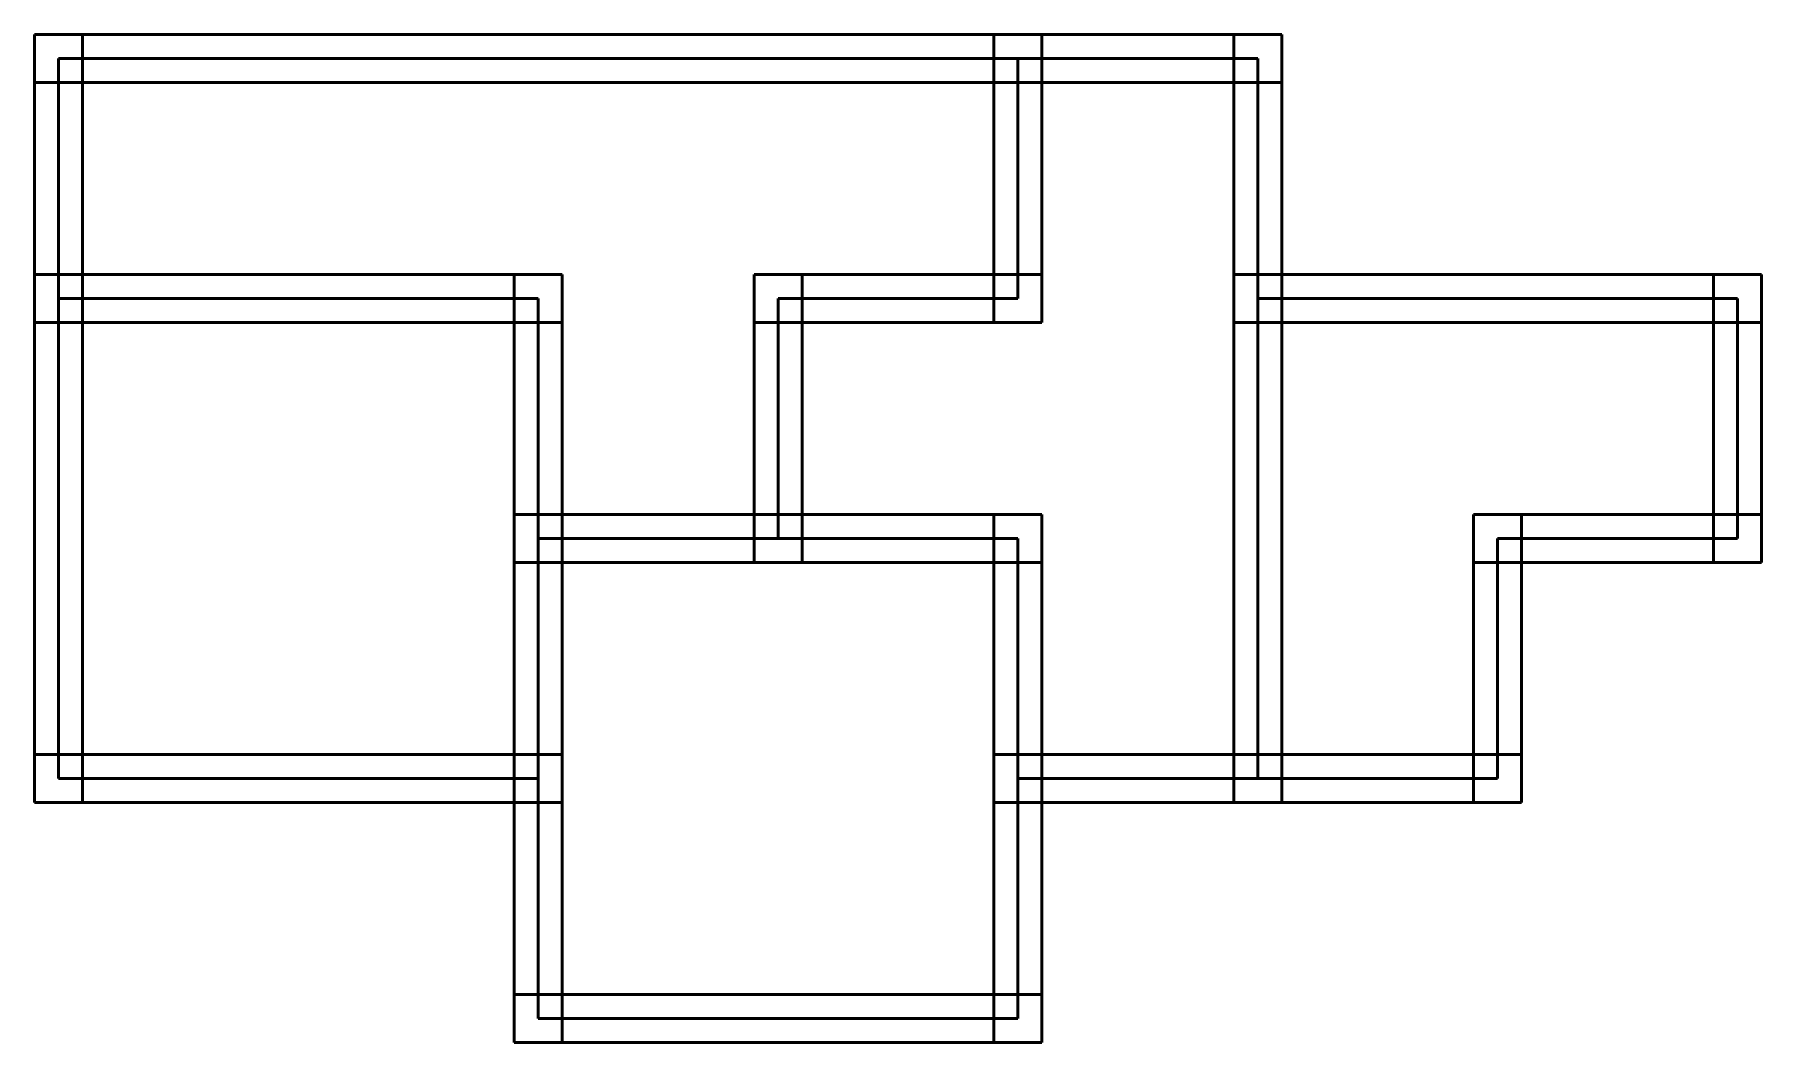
# Model space of a CAD drawing. Header units: metres. Extents: x 900 to 8100, y 900 to 5100.
import ezdxf

# ---------------------------------------------------------------- set-up
doc = ezdxf.new("R2010")
doc.units = ezdxf.units.M

msp = doc.modelspace()

# ---------------------------------------------------------------- linework, layer by layer
at = {"color": 5, "lineweight": 50}
for p, q in [((900, 5100), (2100, 5100)), ((1900, 5100), (3100, 5100)), ((2900, 5100), (4100, 5100)), ((3900, 5100), (5100, 5100)), ((4900, 5100), (6100, 5100)), ((900, 4100), (2100, 4100)), ((900, 4100), (2100, 4100)), ((1900, 4100), (3100, 4100)), ((1900, 4100), (3100, 4100)), ((3900, 4100), (5100, 4100)), ((3900, 4100), (5100, 4100)), ((5900, 4100), (7100, 4100)), ((6900, 4100), (8100, 4100)), ((2900, 3100), (4100, 3100)), ((2900, 3100), (4100, 3100)), ((3900, 3100), (5100, 3100)), ((3900, 3100), (5100, 3100)), ((6900, 3100), (8100, 3100)), ((900, 2100), (2100, 2100)), ((1900, 2100), (3100, 2100)), ((4900, 2100), (6100, 2100)), ((5900, 2100), (7100, 2100)), ((2900, 1100), (4100, 1100)), ((3900, 1100), (5100, 1100))]:
    msp.add_line(p, q, dxfattribs=at)
at = {"color": 2, "lineweight": 50}
for p, q in [((900, 3900), (900, 5100)), ((4900, 3900), (4900, 5100)), ((4900, 3900), (4900, 5100)), ((5900, 3900), (5900, 5100)), ((900, 2900), (900, 4100)), ((2900, 2900), (2900, 4100)), ((2900, 2900), (2900, 4100)), ((3900, 2900), (3900, 4100)), ((3900, 2900), (3900, 4100)), ((5900, 2900), (5900, 4100)), ((5900, 2900), (5900, 4100)), ((7900, 2900), (7900, 4100)), ((900, 1900), (900, 3100)), ((2900, 1900), (2900, 3100)), ((2900, 1900), (2900, 3100)), ((4900, 1900), (4900, 3100)), ((4900, 1900), (4900, 3100)), ((5900, 1900), (5900, 3100)), ((5900, 1900), (5900, 3100)), ((6900, 1900), (6900, 3100)), ((2900, 900), (2900, 2100)), ((4900, 900), (4900, 2100))]:
    msp.add_line(p, q, dxfattribs=at)
at = {"color": 4, "lineweight": 50}
for p, q in [((1100, 3900), (1100, 5100)), ((5100, 3900), (5100, 5100)), ((5100, 3900), (5100, 5100)), ((6100, 3900), (6100, 5100)), ((1100, 2900), (1100, 4100)), ((3100, 2900), (3100, 4100)), ((3100, 2900), (3100, 4100)), ((4100, 2900), (4100, 4100)), ((4100, 2900), (4100, 4100)), ((6100, 2900), (6100, 4100)), ((6100, 2900), (6100, 4100)), ((8100, 2900), (8100, 4100)), ((1100, 1900), (1100, 3100)), ((3100, 1900), (3100, 3100)), ((3100, 1900), (3100, 3100)), ((5100, 1900), (5100, 3100)), ((5100, 1900), (5100, 3100)), ((6100, 1900), (6100, 3100)), ((6100, 1900), (6100, 3100)), ((7100, 1900), (7100, 3100)), ((3100, 900), (3100, 2100)), ((5100, 900), (5100, 2100))]:
    msp.add_line(p, q, dxfattribs=at)
at = {"color": 7, "lineweight": 50}
for p, q in [((1000, 5000), (2000, 5000)), ((1000, 4000), (1000, 5000)), ((2000, 5000), (3000, 5000)), ((3000, 5000), (4000, 5000)), ((4000, 5000), (5000, 5000)), ((5000, 4000), (5000, 5000)), ((5000, 5000), (6000, 5000)), ((5000, 4000), (5000, 5000)), ((6000, 4000), (6000, 5000)), ((1000, 4000), (2000, 4000)), ((1000, 3000), (1000, 4000)), ((1000, 4000), (2000, 4000)), ((2000, 4000), (3000, 4000)), ((2000, 4000), (3000, 4000)), ((3000, 3000), (3000, 4000)), ((3000, 3000), (3000, 4000)), ((4000, 3000), (4000, 4000)), ((4000, 4000), (5000, 4000)), ((4000, 3000), (4000, 4000)), ((4000, 4000), (5000, 4000)), ((6000, 3000), (6000, 4000)), ((6000, 4000), (7000, 4000)), ((6000, 3000), (6000, 4000)), ((7000, 4000), (8000, 4000)), ((8000, 3000), (8000, 4000)), ((1000, 2000), (1000, 3000)), ((3000, 2000), (3000, 3000)), ((3000, 3000), (4000, 3000)), ((3000, 2000), (3000, 3000)), ((3000, 3000), (4000, 3000)), ((4000, 3000), (5000, 3000)), ((4000, 3000), (5000, 3000)), ((5000, 2000), (5000, 3000)), ((5000, 2000), (5000, 3000)), ((6000, 2000), (6000, 3000)), ((6000, 2000), (6000, 3000)), ((7000, 2000), (7000, 3000)), ((7000, 3000), (8000, 3000)), ((1000, 2000), (2000, 2000)), ((2000, 2000), (3000, 2000)), ((3000, 1000), (3000, 2000)), ((5000, 1000), (5000, 2000)), ((5000, 2000), (6000, 2000)), ((6000, 2000), (7000, 2000)), ((3000, 1000), (4000, 1000)), ((4000, 1000), (5000, 1000))]:
    msp.add_line(p, q, dxfattribs=at)
at = {"color": 3, "lineweight": 50}
for p, q in [((900, 4900), (2100, 4900)), ((1900, 4900), (3100, 4900)), ((2900, 4900), (4100, 4900)), ((3900, 4900), (5100, 4900)), ((4900, 4900), (6100, 4900)), ((900, 3900), (2100, 3900)), ((900, 3900), (2100, 3900)), ((1900, 3900), (3100, 3900)), ((1900, 3900), (3100, 3900)), ((3900, 3900), (5100, 3900)), ((3900, 3900), (5100, 3900)), ((5900, 3900), (7100, 3900)), ((6900, 3900), (8100, 3900)), ((2900, 2900), (4100, 2900)), ((2900, 2900), (4100, 2900)), ((3900, 2900), (5100, 2900)), ((3900, 2900), (5100, 2900)), ((6900, 2900), (8100, 2900)), ((900, 1900), (2100, 1900)), ((1900, 1900), (3100, 1900)), ((4900, 1900), (6100, 1900)), ((5900, 1900), (7100, 1900)), ((2900, 900), (4100, 900)), ((3900, 900), (5100, 900))]:
    msp.add_line(p, q, dxfattribs=at)

doc.saveas('drawing.dxf')
